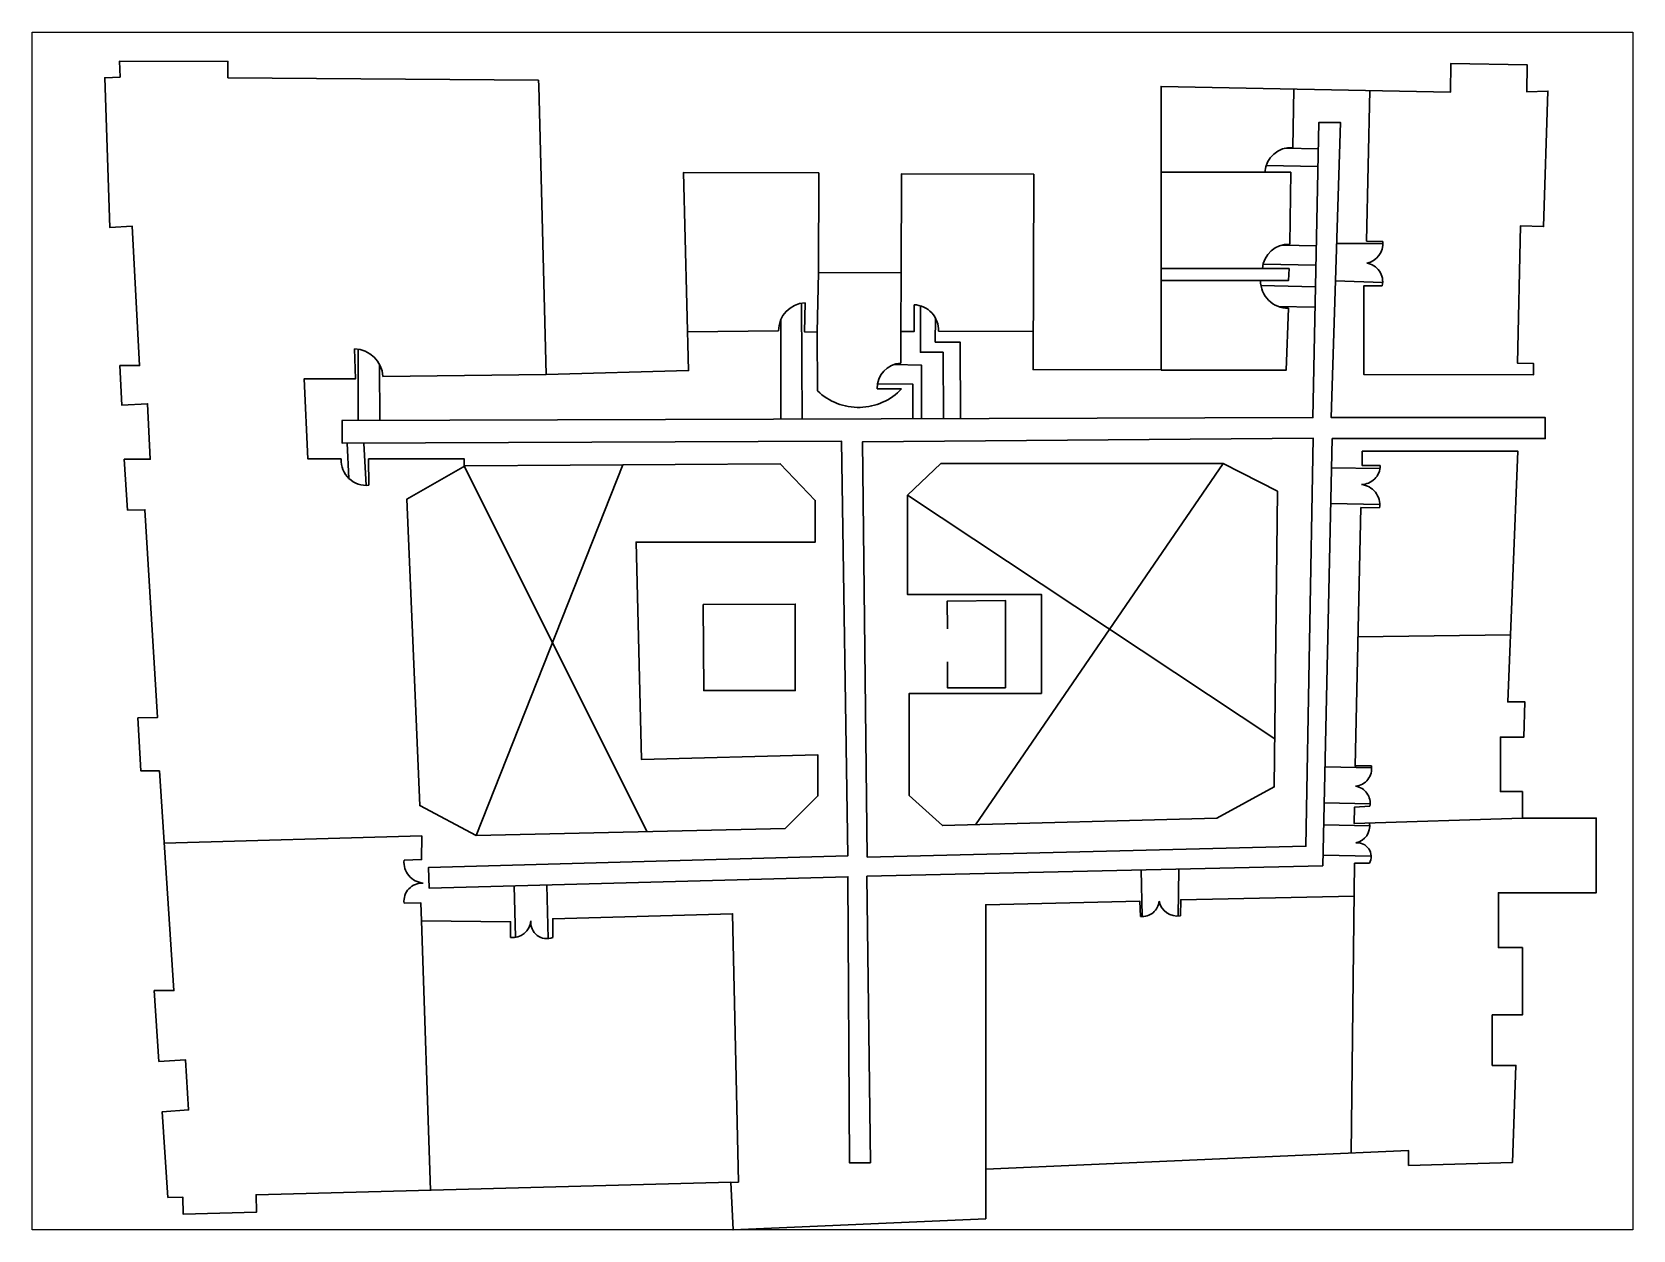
# Model space of a CAD drawing. Header units: metres. Extents: x 0 to 0.216, y 0 to 0.162.
import ezdxf

# ---------------------------------------------------------------- set-up
doc = ezdxf.new("R2010")
doc.units = ezdxf.units.M
picture_1 = doc.add_image_def('image1.jpg', size_in_pixel=(1275, 954))

msp = doc.modelspace()

# ---------------------------------------------------------------- linework, layer by layer
at = {"color": 1, "lineweight": 30}
for points in [[(0.1793990537853426, 0.1050428078212585), (0.2003591380320239, 0.1050428078212585), (0.1990179792902632, 0.07121327278322909), (0.2013245611199902, 0.07121327278322909), (0.2011867855697923, 0.06645861659063851), (0.1980308222644297, 0.06645861659063851), (0.1980308222644297, 0.0591240270462583), (0.2009931298656585, 0.0591240270462583), (0.2009931298656585, 0.05553367850289204), (0.210946551249983, 0.05553367850289204), (0.210946551249983, 0.04547427418099975), (0.1977438900143081, 0.04547427418099975), (0.1977438900143081, 0.0380887498143454), (0.2009958690888906, 0.0380887498143454), (0.2009958690888906, 0.02900333532213373), (0.1969181036726618, 0.02900333532213373), (0.1969181036726618, 0.02219960656728492), (0.2001230760164453, 0.02219960656728492), (0.1996728971292564, 0.009103899792443138), (0.185628035425382, 0.008716419894525318), (0.185628035425382, 0.01070023879122883), (0.1286187976529946, 0.008182989918026295), (0.1286187976529946, 0.001515451554276237), (0.09453441793480999, 0), (0.094248018519528, 0.006441477059422973), (0.03022055444087979, 0.004760675871323783), (0.03028247210012397, 0.002402020528169136), (0.02037788527020261, 0.002142012708854065), (0.02031739037569768, 0.004446470078518509), (0.01833539871878259, 0.004394440313171977), (0.01755963132065153, 0.01595278546145568), (0.02110773334553732, 0.01619092525057228), (0.02067710070007467, 0.02295431628928157), (0.01710198667139589, 0.02272668479449011), (0.01649406389967316, 0.03227454297435362), (0.01913379835135032, 0.03227454297435362), (0.01717332244964087, 0.06189598824633674), (0.01469360511028928, 0.06189598824633674), (0.01428430797696845, 0.06904729945137889), (0.0169408454039961, 0.06912242791135897), (0.01523600174606832, 0.09712348007118216), (0.01288067188808029, 0.09707340256541935), (0.01243431038976617, 0.1039309594706614), (0.01593439760606696, 0.1039309594706614), (0.01557987110292836, 0.1114085873483929), (0.01209917476503311, 0.1112435618722206), (0.01184744043197085, 0.1165531103827662), (0.01450806377854474, 0.1165531103827662), (0.01350723461628234, 0.1353629780358779), (0.01048786449404878, 0.1352023243978129), (0.009804452259181695, 0.1553871775206503), (0.0118798404615753, 0.1554574453438038), (0.01181574029069876, 0.157635805925269), (0.0264285850043946, 0.1575858665478379), (0.0264210195552542, 0.1553721278277177), (0.06830024434451876, 0.1550450359454384), (0.0683275582632632, 0.1543093601721921)], [(0.0683275582632632, 0.1543093601721921), (0.06935773898294428, 0.1153748934084433), (0.08854281640314085, 0.1158825181046746), (0.08783609948348879, 0.1425920515815679), (0.08783609948348879, 0.1425920515815679), (0.106089009968855, 0.1425367442661809), (0.1060483319360381, 0.1291118928422503), (0.1172059951608842, 0.129078084513466), (0.1172464154838031, 0.1424178846984265), (0.1350788418676923, 0.1423638514728255), (0.1349990488239328, 0.1160299881329902), (0.1522697276650147, 0.1159776570331156), (0.1522695247476804, 0.154205177730546), (0.1912742979984614, 0.1534163678152254), (0.1913531830535372, 0.1573170460728709), (0.2016519955375739, 0.1571087688614844), (0.2015786956895144, 0.1534842658001661), (0.2044179829754285, 0.1535800830806693), (0.2038496074092109, 0.1353183893807), (0.2007235417913762, 0.1353928054104472), (0.2003327835918753, 0.1168780972093373), (0.2024956108988275, 0.1168324501218911), (0.2024634027628456, 0.1153063804446089), (0.1795870754140196, 0.1153748934084433), (0.1796228662132723, 0.1273253622533967), (0.1820740954595542, 0.1273180209971654)], [(0.1701654241299397, 0.1538432614392874), (0.1700330768079513, 0.1459797278736009)], [(0.179984865725905, 0.1333371064290494), (0.1803953863945768, 0.1536363766148117)], [(0.04177925655817127, 0.1091566249862773), (0.1727394395065852, 0.1095481451378941), (0.1735294757570113, 0.1493375451980059), (0.1764745852789101, 0.1493375451980059), (0.1752136986900149, 0.1095583827494039), (0.2040648800414316, 0.1095583827494039), (0.2040648800414316, 0.1067233480092711), (0.1753509337739455, 0.1067233480092711), (0.1740745581227742, 0.04910573385969746), (0.1125817754430617, 0.04769906025430259), (0.1130544085823751, 0.009068507170039597), (0.1102309417848235, 0.009068507170039597), (0.1100199007749907, 0.04763015815908284), (0.05356129575402657, 0.04607783191144749), (0.05348398742288885, 0.04888956078557023), (0.1100010579263276, 0.05044349453843866), (0.1091525612469801, 0.1063735757645943), (0.04181502878452892, 0.106108386864195), (0.04181502878452892, 0.1091567319313592)], [(0.1689060418392754, 0.1458617163209311), (0.1734586668064352, 0.1457713219256093)], [(0.1697743115199543, 0.1426397585713485), (0.1522695861391292, 0.1426396656536769)], [(0.166427630404019, 0.1435308186231261), (0.1734114273329685, 0.1433921522262679)], [(0.1697743115199543, 0.1426397585713485), (0.1696088615144352, 0.1329182810688436)], [(0.1685476939580181, 0.1328095785447704), (0.1731994717108711, 0.1327172154267508)], [(0.1821671044885074, 0.1330129906088574), (0.1759575624295936, 0.1330262162539635)], [(0.182154211549404, 0.1332756273503694), (0.179984865725905, 0.1333371064290494)], [(0.1695297505339769, 0.1296500662118584), (0.1522696550903307, 0.1296499745927187)], [(0.1695297505339769, 0.1296500662118584), (0.1694302706157808, 0.1280264003643784), (0.1522696637089864, 0.1280263092733386)], [(0.1660258572015449, 0.1302595203448147), (0.1731478653097446, 0.1301181097034678)], [(0.104246439046294, 0.125014767631451), (0.1041948245177619, 0.1210948808022749), (0.1058998522134764, 0.1210724301029349), (0.1060483319360381, 0.1291118928422503)], [(0.1172059951608842, 0.129078084513466), (0.1171819498233148, 0.1211424725392933), (0.1189438390619092, 0.1211424725392933), (0.1189438390619092, 0.1247676841323289)], [(0.1821430280886941, 0.1277813522995821), (0.1757976903479844, 0.1279824815030842)], [(0.1657299929642475, 0.1273430816134475), (0.173089864345574, 0.127196948090928)], [(0.1037905952429863, 0.1249703537728145), (0.1038373174970635, 0.1093421545180848)], [(0.1198303160210849, 0.1246203129668965), (0.1198011670518103, 0.1183676837714707), (0.1228710398240432, 0.1183533724115103), (0.1228978095118747, 0.1093991379962345)], [(0.1694302706157808, 0.1243071997277431), (0.1691332161518638, 0.1159569171082361), (0.1522697277755804, 0.1159568275943454)], [(0.1680631176121138, 0.1245380437797311), (0.1730351104648561, 0.1244393226483596)], [(0.08840496996477765, 0.121092261861687), (0.1006850236654069, 0.1212496130801787)], [(0.1009646085781538, 0.1227366261152934), (0.1010046781704378, 0.1093336860251912)], [(0.1058998522134764, 0.1210724301029349), (0.1059301039893802, 0.1131453453069351)], [(0.1171819498233148, 0.1211424725392933), (0.117169045088773, 0.1168835609870004)], [(0.1218213875973104, 0.1230054676191511), (0.1218061376543515, 0.119734263149624), (0.1251882211858877, 0.1197184963024525), (0.1252190513179136, 0.1094060776088968)], [(0.1222439297795573, 0.1212087717555216), (0.1350146235703846, 0.1211700758560503)], [(0.04350119776501404, 0.1188167813368279), (0.0436338444194565, 0.114793935490995), (0.0367204720052029, 0.114793935490995), (0.03719632211779378, 0.1039764193462991), (0.0417087220210921, 0.1039764193462991)], [(0.04396125658782218, 0.1187719742512703), (0.04398998299364028, 0.1091632342008471)], [(0.0468666950215725, 0.1167010397839286), (0.04688920422398105, 0.1091719017478077)], [(0.1162212686380887, 0.1167016461580004), (0.1199518096358804, 0.1166275067199839), (0.1199734650523497, 0.1093839528672974)], [(0.06935773898294428, 0.1153748934084433), (0.04732157857243069, 0.1151052040028131)], [(0.1139883518160117, 0.1134185382837223), (0.1172737743160558, 0.1134185382837223)], [(0.1140317702495124, 0.1141091063320181), (0.1187678222952552, 0.1140608502197368), (0.1187678222952552, 0.109386790936351)], [(0.04249812051007902, 0.1061110770183623), (0.04274489993146732, 0.1013319794208192)], [(0.04474868260149102, 0.1061199401896796), (0.0450544546973778, 0.1004095764873187)], [(0.1126121485405301, 0.05026036377758275), (0.1119894170356636, 0.1062809515097071), (0.1727491208622308, 0.1067813384267229), (0.1717943632212194, 0.05175069434657792), (0.1126121485405301, 0.05026036377758275)], [(0.04543862453278591, 0.1004316600587744), (0.04536037497808487, 0.1040024837020425)], [(0.04536037497808487, 0.1040024837020425), (0.05827650977448739, 0.1040024837020425), (0.05828282722949992, 0.1030498265904981)], [(0.1793990537853426, 0.1050428078212585), (0.1793990537853426, 0.1030803675068631), (0.1818047669048543, 0.1030803675068631)], [(0.05841608855413687, 0.1030507103002957), (0.1008938963540885, 0.1033323978419673), (0.1056196144194622, 0.09837397611589704), (0.1056196144194622, 0.09276623704526182), (0.08145937959972394, 0.09276623704526182), (0.08218241278975635, 0.0634647549884258), (0.1059738297283581, 0.06405182372614841), (0.1059738297283581, 0.05852303804235037), (0.1015831540916009, 0.05415151945336016), (0.05989542021820349, 0.05318189862280781), (0.05228520970423378, 0.05723511750747423), (0.05056003676735543, 0.09856039365178443), (0.05841608855413687, 0.1030507103002957)], [(0.05828282722949992, 0.1030498265904981), (0.08290527577397538, 0.05371708807020338)], [(0.0796549924541127, 0.1031915540711315), (0.05989542021820349, 0.05318189862280781)], [(0.1679418458837351, 0.09961160965037419), (0.1675218980602174, 0.05974066645056325), (0.159799632103213, 0.05552060143331256), (0.1227722272552186, 0.05452659818966776), (0.1183079177821461, 0.05861054602383542), (0.1183079177821461, 0.0723534448086468), (0.1361199511127268, 0.0723534448086468), (0.1361199511127268, 0.08569728255579195), (0.118062443721758, 0.08569728255579195), (0.118062443721758, 0.09907693329589651), (0.1225457442202761, 0.1033753727889197)], [(0.1225457442202761, 0.1033753727889197), (0.1606562692923731, 0.1033753727889197), (0.1679418458837351, 0.09961160965037419)], [(0.1606562692923731, 0.1033753727889197), (0.1272521854070375, 0.05464686297604914)], [(0.1817738582709304, 0.1026739742949509), (0.1752530178055941, 0.1027653973625292)], [(0.118062443721758, 0.09907693329589651), (0.1675904682567769, 0.06625090000605866)], [(0.1817603245402321, 0.09782999029665003), (0.1751571638407654, 0.09797626698064621)], [(0.1817364089896029, 0.09738737286740334), (0.1792017780639742, 0.09740830529520039), (0.1784158174456906, 0.06258372736761703), (0.1806369179869242, 0.06258372736761703)], [(0.09051377592939136, 0.08432449183013635), (0.1029323156077673, 0.08439305274837705), (0.1029323156077673, 0.07273765244638919), (0.09058238747642366, 0.07273765244638919), (0.09051377592939136, 0.08432449183013635)], [(0.1234541794751479, 0.08107031173249624), (0.1234184542859568, 0.0848073171110737), (0.1312943775035993, 0.08488260970996002), (0.1312692082584966, 0.07310872822364728), (0.1234518709647944, 0.07311877153463725), (0.1234563483398352, 0.07660379265161638)], [(0.1788087977548324, 0.07999601633140871), (0.1993772879058113, 0.08027651266726565)], [(0.180660120707458, 0.0622979973689261), (0.1743698869069571, 0.06243734193189763)], [(0.1804660455856553, 0.05745666505103205), (0.1742625965823525, 0.05759408711159403)], [(0.1804349994205222, 0.05713587322208169), (0.1783485118717548, 0.05703498705125426), (0.1782811279025415, 0.05481541624332453), (0.2009931298656585, 0.05553367850289204)], [(0.1803950818173739, 0.05447714243122995), (0.1741965901995829, 0.0546144546731843)], [(0.05017935759958025, 0.0498658973486531), (0.05252442413227276, 0.0499380012585991), (0.05255013870565173, 0.05314899599379508), (0.01781702855339433, 0.05217003083622596)], [(0.1805785878029308, 0.05039768245939986), (0.1741063541942345, 0.05054105877771439)], [(0.1497102493121256, 0.04226888398338479), (0.1495666780670054, 0.04854510566080467)], [(0.1545649522393498, 0.04232741484495061), (0.1546576700697593, 0.04866156427209976)], [(0.180357485859134, 0.04945409213068652), (0.1783466792668517, 0.04945409213068652), (0.1779059135939963, 0.01035926769183618)], [(0.06519747652662836, 0.03946328872059852), (0.06500695742464334, 0.04639252975115243)], [(0.0696238906914741, 0.03930064347576386), (0.0694255593280512, 0.04651401896807454)], [(0.05251639645583761, 0.04169339233789249), (0.05243321944100682, 0.04413422370873306), (0.05017827075325366, 0.04405738107933858)], [(0.1286187976529946, 0.008182989918026295), (0.1286187976529946, 0.04386662615527892), (0.1494022499606663, 0.04433953842628574), (0.1494838391541969, 0.04228243738496773)], [(0.1548756569920539, 0.04236180546387214), (0.1549106120629288, 0.04452743715831559), (0.1782966923569704, 0.04502037692462432)], [(0.05375391250585433, 0.005378456018714683), (0.05251639645583761, 0.04169339233789249), (0.06454623390148995, 0.04157539713148645), (0.06454623390148995, 0.03944298484036285)], [(0.07021805661381308, 0.03944298484036285), (0.07021805661381308, 0.04196820970385923), (0.09446843309072894, 0.0426374184490288), (0.09526786570690893, 0.006461387860454026), (0.09424914710230164, 0.006416093837048385)]]:
    msp.add_lwpolyline(points, dxfattribs=at)
for centre, radius, start, end in [((0.1698396894109196, 0.1423859024807471), 0.003599024817871015, 86.9198265882699, 175.9556001319494), ((0.1694317472874285, 0.1294133160964581), 0.003509437121114651, 87.10716844146185, 176.1321446399235), ((0.1794856256838548, 0.1330129906088574), 0.002681478804652567, 280.9065261488979, 5.620831649425003), ((0.1796582494729975, 0.1279142345825401), 0.002488329252761236, 346.1368320406909, 82.26910048640923), ((0.1693471711244411, 0.1279788924978154), 0.003672633023222226, 179.259132644402, 271.2965239009272), ((0.1043758098517279, 0.1213254695847854), 0.003691565641083658, 92.0083400811894, 181.1774309080561), ((0.1188318855555367, 0.1213543703256721), 0.003415149298391294, 357.5565598988304, 88.12142537064288), ((0.04334556901788602, 0.1148346148187865), 0.003985206454418979, 3.893287746539141, 87.76193819470258), ((0.1173163970833713, 0.1135559413723153), 0.003330880500760918, 92.5354868027147, 182.3641951555502), ((0.1114658629566591, 0.1189321730917306), 0.008008245947440035, 226.2702774482626, 316.4889316839956), ((0.0450544546973778, 0.1037621625231193), 0.003352586035800559, 176.3358484188314, 276.579925866375), ((0.179265999318776, 0.1030690839639804), 0.002538792660786101, 270.2546491974477, 0.2546491974477235), ((0.1789729036830937, 0.09775864568977996), 0.002788333747552425, 352.3482148576099, 83.73300800409608), ((0.1782408386756456, 0.06224534652459923), 0.002419854884256219, 276.11515024944, 8.038308932799627), ((0.1781186974109288, 0.057521942674158), 0.00234825565504968, 350.5372176936438, 80.6892685036033), ((0.1781013769655975, 0.0544673778885436), 0.002293725636024638, 280.3908915186026, 10.39089151860257), ((0.1786994384600769, 0.0503403049991195), 0.001880025113049391, 331.8758582064185, 95.62757461925585), ((0.05295597064020222, 0.04956884515865823), 0.002792457695459811, 173.8935151135504, 265.6546372553115), ((0.05262234096428341, 0.04432839505241037), 0.002459050176398036, 87.15506657130534, 186.3274694173867), ((0.1497326069699834, 0.04454024204888486), 0.002271468099396746, 263.7124391101531, 355.0159377735035), ((0.154446142556788, 0.04482154884836317), 0.002496962187869327, 191.0515710703326, 279.9049841172784), ((0.06479480540656779, 0.0419244929111629), 0.00249392664258243, 264.2797896609471, 354.2797896609471), ((0.0694231234921186, 0.04144995638079879), 0.002158669366087999, 173.9913893610891, 291.6078199572393)]:
    msp.add_arc(centre, radius, start, end, dxfattribs=at)

# ---------------------------------------------------------------- pictures from other files: only their frames are drawn
image = msp.add_image(picture_1, insert=(0, 0), size_in_units=(0.21589999999999995, 0.16154399999999997))
image.dxf.flags = 7

doc.saveas('drawing.dxf')
